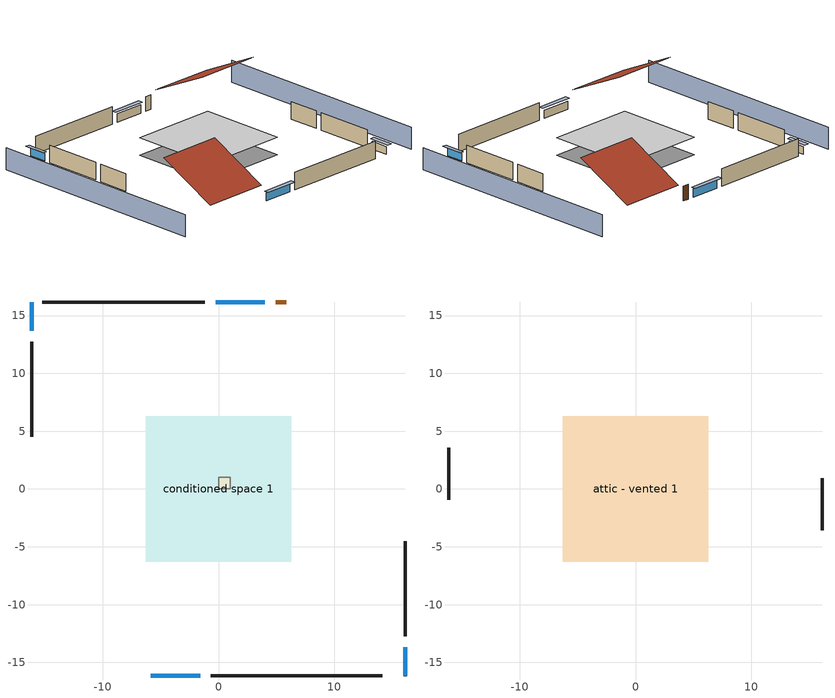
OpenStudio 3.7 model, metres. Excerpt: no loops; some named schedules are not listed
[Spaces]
conditioned space 1
 floor outside (Floor1 construction): -6.28,-6.28 -6.28,6.28 6.28,6.28 6.28,-6.28 z0.61
 wall outside (Wall1 construction): -0.67,-16.17 14.16,-16.17 z0.61:3.05
 wall outside (Wall2 construction): -16.17,12.75 -16.17,4.51 z0.61:3.05
 wall outside (Wall3 construction): -1.18,16.17 -15.24,16.17 z0.61:3.05
 wall outside (Wall4 construction): 16.17,-12.75 16.17,-4.51 z0.61:3.05
 wall outside (AdiabaticWallConstruction): -5.85,-16.17 -1.59,-16.17 / 4.01,16.17 -0.25,16.17 z0.61:1.77; -16.17,16.17 -16.17,13.67 / 16.17,-16.17 16.17,-13.67 z0.61:1.71
 wall outside (AdiabaticWallConstruction 1): 5.85,16.17 4.94,16.17 z0.61:2.64
 window (WindowConstruction): -5.85,-16.17 -1.59,-16.17 z0.61:1.77
 window (WindowConstruction 1): -16.17,16.17 -16.17,13.68 z0.61:1.71
 window (WindowConstruction 2): 4.01,16.17 -0.25,16.17 z0.61:1.77
 window (WindowConstruction 3): 16.17,-16.17 16.17,-13.68 z0.61:1.71
 door (Door): 5.85,16.17 4.94,16.17 z0.61:2.64
central ac and furnace airloop ret air space
 floor adiabatic (AdiabaticConst): 0,0 0,1 1,1 1,0 z0
 wall adiabatic (AdiabaticConst): 0,1 0,0 1,0 1,1 0,1 z0:1
 ceiling adiabatic (AdiabaticConst): 1,0 1,1 0,1 0,0 z1
attic - vented 1
 floor to conditioned space 1 (Floor2 construction Reversed): -6.28,-6.28 -6.28,6.28 6.28,6.28 6.28,-6.28 z3.05
 wall outside (Wall5 construction): -16.17,3.58 -16.17,-0.91 z0.61:3.05
 wall outside (Wall6 construction): 16.17,-3.58 16.17,0.91 z0.61:3.05
 roof outside (Roof1 construction): -6.78,-16.17,3.05 -6.78,-7.77,7.25 -16.17,-7.77,7.25 -16.17,-16.17,3.05
 roof outside (Roof2 construction): 6.78,16.17,3.05 6.78,7.77,7.25 16.17,7.77,7.25 16.17,16.17,3.05
shading: 20.75,-16.17 20.75,16.17 / -20.75,16.17 -20.75,-16.17 z0:3.05; -1.29,-16.17 -6.16,-16.17 -6.16,-16.78 -1.29,-16.78 z2.07; -16.17,13.37 -16.17,16.48 -16.78,16.48 -16.78,13.37 z2.01; -0.55,16.17 4.32,16.17 4.32,16.78 -0.55,16.78 z2.07; 16.17,-13.37 16.17,-16.48 16.78,-16.48 16.78,-13.37 z2.01
[Site]
Centennial_CO_USA: Latitude {deg}=39.57; Longitude {deg}=-104.85; Time Zone {hr}=-7; Elevation {m}=1776; Terrain=Suburbs
[Site:GroundTemperature:Shallow]
6.49647, 4.69102, 4.54644, 5.40321, 8.84269, 12.2661, 15.2341, 17.1142, 17.2739, 15.7448, 12.8525, 9.53408
[Site:WaterMainsTemperature]
Calculation Method=Schedule; Temperature Schedule=mains temperature schedule
[Building]
Building 1
[Material] Roughness=Rough
Name | Thickness {m} | Conductivity {W/m-K} | Density {kg/m3} | Specific Heat {J/kg-K} | Thermal Absorptance | Solar Absorptance | Visible Absorptance
asphalt or fiberglass shingles | 0.00635 | 0.162714 | 1121.4 | 1465.45 | 0.9 | 0.85 | 0.85
roof rigid ins | 0.00281632 | 0.029427 | 32.04 | 1214.23 | 0.9 | 0.7 | 0.7
osb sheathing 0.5 in. | 0.0127 | 0.115458 | 512.64 | 1214.23 | 0.9 | 0.6 | 0.6
stucco | 0.0254 | 0.649125 | 1281.6 | 879.27 | 0.9 | 0.5 | 0.5
osb sheathing 0.5 in. 1 | 0.0127 | 0.115458 | 512.64 | 1214.23 | 0.9 | 0.7 | 0.7
wall stud and cavity | 0.1397 | 0.0952874 | 139.0536 | 1170.24 | 0.9 | 0.7 | 0.7
gypsum board | 0.0127 | 0.160291 | 801 | 837.4 | 0.9 | 0.6 | 0.6
wall stud and cavity 1 | 0.1397 | 0.348569 | 139.0536 | 1170.24 | 0.9 | 0.6 | 0.6
floor stud and cavity | 0.1397 | 0.0893242 | 92.3553 | 1139.71 | 0.9 | 0.7 | 0.7
floor rigid ins | 0.051816 | 0.029427 | 32.04 | 1214.23 | 0.9 | 0.7 | 0.7
osb sheathing 0.75 in. | 0.01905 | 0.115458 | 512.64 | 1214.23 | 0.9 | 0.7 | 0.7
floor covering | 0.0127 | 0.0433444 | 54.468 | 1339.84 | 0.9 | 0.6 | 0.6
ceiling loosefill ins | 0.254 | 0.0480833 | 16.02 | 1046.75 | 0.9 | 0.7 | 0.7
ceiling stud and cavity | 0.1397 | 0.104117 | 65.682 | 1177.47 | 0.9 | 0.7 | 0.7
wood siding; wood siding 1 | 0.0254 | 0.102417 | 544.68 | 1172.36
wall rigid ins | 0.512978 | 0.029427 | 32.04 | 1214.23 | 0.9 | 0.7 | 0.7
wall stud and cavity 2 | 0.0889 | 0.380278 | 52.3479 | 1209.89 | 0.9 | 0.7 | 0.7
door material | 0.04445 | 0.0612267 | 512.64 | 1214.23 | 0.9 | 0.7 | 0.7
wall stud and cavity 3 | 0.0889 | 0.391764 | 83.0341 | 1211.67 | 0.9 | 0.7 | 0.7
furniture material conditioned space 1 | 0.1524 | 0.115458 | 640.8 | 1214.23 | 0.9 | 0.6 | 0.6
[Construction]
Roof1 construction; Roof2 construction: asphalt or fiberglass shingles, roof rigid ins, osb sheathing 0.5 in.
Wall1 construction; Wall2 construction; Wall3 construction; Wall4 construction: stucco, osb sheathing 0.5 in. 1, wall stud and cavity, gypsum board
Wall5 construction; Wall6 construction: stucco, osb sheathing 0.5 in. 1, wall stud and cavity 1
Floor1 construction: floor stud and cavity, floor rigid ins, osb sheathing 0.75 in., floor covering
Floor2 construction Reversed: gypsum board, ceiling stud and cavity, ceiling loosefill ins
WindowConstruction; WindowConstruction 1; WindowConstruction 2; WindowConstruction 3: WindowMaterial
AdiabaticWallConstruction: wood siding, wall rigid ins, wall stud and cavity 2, gypsum board
Door: door material
AdiabaticWallConstruction 1: wood siding 1, wall rigid ins, wall stud and cavity 2, gypsum board
PartitionWallConstruction: gypsum board, wall stud and cavity 3, gypsum board
furniture construction conditioned space 1: furniture material conditioned space 1
AdiabaticConst: Adiabatic
[WindowMaterial:SimpleGlazingSystem]
WindowMaterial: U-Factor {W/m2-K}=2.15764; Solar Heat Gain Coefficient=0.44
[Material:NoMass]
Adiabatic: Roughness=Rough; Thermal Resistance {m2-K/W}=176.1
[ThermalZone] Multiplier=1; Use Ideal Air Loads=No
Name | Volume {m3} | Thermostat
conditioned space | 384.656 | conditioned space temperature setpoint
attic - vented | 147.678
central ac and furnace airloop ret air zone | 1
[Sizing:Zone] Zone Cooling Design Supply Air Temperature Input Method=SupplyAirTemperature; Zone Cooling Design Supply Air Temperature {C}=14; Zone Cooling Design Supply Air Temperature Difference {deltaC}=11.11; Zone Heating Design Supply Air Temperature Input Method=SupplyAirTemperature; Zone Heating Design Supply Air Temperature {C}=40; Zone Heating Design Supply Air Temperature Difference {deltaC}=11.11; Zone Cooling Design Supply Air Humidity Ratio {kg-H2O/kg-air}=0.0085; Zone Heating Design Supply Air Humidity Ratio {kg-H2O/kg-air}=0.008; Cooling Design Air Flow Method=DesignDay; Heating Design Air Flow Method=DesignDay; Account for Dedicated Outdoor Air System=No; Dedicated Outdoor Air System Control Strategy=NeutralSupplyAir; Dedicated Outdoor Air Low Setpoint Temperature for Design {C}=autosize; Dedicated Outdoor Air High Setpoint Temperature for Design {C}=autosize; Zone Load Sizing Method=Sensible Load Only No Latent Load; Zone Latent Cooling Design Supply Air Humidity Ratio Input Method=HumidityRatioDifference; Zone Cooling Design Supply Air Humidity Ratio Difference {kgWater/kgDryAir}=0.005; Zone Latent Heating Design Supply Air Humidity Ratio Input Method=HumidityRatioDifference; Zone Humidification Design Supply Air Humidity Ratio Difference {kgWater/kgDryAir}=0.005
attic - vented; central ac and furnace airloop ret air zone
[Space] Building Unit=Building Unit 1
Name | Thermal Zone | Volume {m3}
conditioned space 1 | conditioned space | 384.656
attic - vented 1 | attic - vented | 147.678
central ac and furnace airloop ret air space | central ac and furnace airloop ret air zone
[ThermostatSetpoint:DualSetpoint]
conditioned space temperature setpoint: Heating Setpoint Temperature Schedule=heating setpoint; Cooling Setpoint Temperature Schedule=cooling setpoint
[SurfaceProperty:IncidentSolarMultiplier] Incident Solar Multiplier=1; Incident Solar Multiplier Schedule=trans schedule winter=0.85 summer=0.7
Window1; Window2; Window3; Window4
[InternalMass:Definition] Design Level Calculation Method=SurfaceArea
Name | Construction | Surface Area {m2}
partition wall mass | PartitionWallConstruction | 157.749
furniture mass conditioned space 1 | furniture construction conditioned space 1 | 63.0997
[InternalMass] Space or SpaceType=conditioned space 1; Multiplier=1
Name | Internal Mass Definition
partition wall mass | partition wall mass
furniture mass conditioned space 1 | furniture mass conditioned space 1
[External:File]
External File 1: File=in.schedules.csv
[People:Definition]
occupants: Number of People Calculation Method=People; Number of People {people}=3; Fraction Radiant=0.314171; Sensible Heat Fraction=0.56303; Carbon Dioxide Generation Rate {m3/s-W}=0; Enable ASHRAE 55 Comfort Warnings=No; Mean Radiant Temperature Calculation Type=ZoneAveraged
[People]
occupants: People Definition=occupants; Space or SpaceType=conditioned space 1; Number of People Schedule=occupants; Activity Level Schedule=occupants activity schedule; Multiplier=1
[Fan:SystemModel]
central ac and furnace supply fan: Availability Schedule=Always On Discrete; Design Maximum Air Flow Rate {m3/s}=0.567753; Speed Control Method=Discrete; Electric Power Minimum Flow Rate Fraction=0.2; Design Pressure Rise {Pa}=794.58; Motor Efficiency=1; Motor In Air Stream Fraction=1; Design Electric Power Consumption {W}=autosize; Design Power Sizing Method=TotalEfficiencyAndPressure; Electric Power Per Unit Flow Rate {W/(m3/s)}=840; Electric Power Per Unit Flow Rate Per Unit Pressure {W-s/m3-Pa}=1.66667; Fan Total Efficiency=0.75; Motor Loss Radiative Fraction=0; Speed Flow Fraction 1=0.65919; Speed Electric Power Fraction 1=0.28643; Speed Flow Fraction 2=1; Speed Electric Power Fraction 2=1
[EnergyManagementSystem:Sensor]
Name | Output Variable or Output Meter Index Key | Output Variable or Output Meter
central_ac_and_furnace_supply_fan_s; central_ac_and_furnace_supply_fan_s_1 | central ac and furnace supply fan | Fan Electricity Energy
cool_season | cooling season schedule | Schedule Value
out_pb_s |  | Site Outdoor Air Barometric Pressure
out_wt_s |  | Site Outdoor Air Humidity Ratio
site_vw_s |  | Site Wind Speed
central_ac_and_furnace_airloop_Fan_RTF_s | central ac and furnace supply fan | Fan Runtime Fraction Speed 1
central_ac_and_furnace_airloop_Fan_RTF_s_1 | central ac and furnace supply fan | Fan Runtime Fraction Speed 2
central_ac_and_furnace_airloop_AH_MFR_s | Node 5 | System Node Mass Flow Rate
central_ac_and_furnace_airloop_AH_VFR_s | Node 5 | System Node Current Density Volume Flow Rate
central_ac_and_furnace_airloop_AH_Tout_s | Node 5 | System Node Temperature
central_ac_and_furnace_airloop_AH_Wout_s | Node 5 | System Node Humidity Ratio
central_ac_and_furnace_airloop_RA_T_s | Node 8 | System Node Temperature
central_ac_and_furnace_airloop_Ra_W_s | Node 8 | System Node Humidity Ratio
central_ac_and_furnace_airloop_0_DZ_T_s | attic - vented | Zone Air Temperature
central_ac_and_furnace_airloop_0_DZ_W_s | attic - vented | Zone Mean Air Humidity Ratio
natural_vent_s | natural vent schedule | Schedule Value
htg_sp_s | heating setpoint | Schedule Value
clg_sp_s | cooling setpoint | Schedule Value
mech_vent_range_fan_0_sch_s | mech vent range fan 0 schedule | Schedule Value
mech_vent_bath_fan_0_sch_s | mech vent bath fan 0 schedule | Schedule Value
clothes_dryer_exhaust_0_sch_s | clothes_dryer | Schedule Value
htg_load_cond |  | Heating:EnergyTransfer:Zone:CONDITIONED SPACE
clg_load_cond |  | Cooling:EnergyTransfer:Zone:CONDITIONED SPACE
htg_load_duct |  | Heating:EnergyTransfer:Zone:CENTRAL AC AND FURNACE AIRLOOP RET AIR ZONE
clg_load_duct |  | Cooling:EnergyTransfer:Zone:CENTRAL AC AND FURNACE AIRLOOP RET AIR ZONE
[EnergyManagementSystem:Program]
central_ac_and_furnace_supply_fan_disaggregate_program: Set central_ac_and_furnace_supply_fan_clg = 0; If central_ac_and_furnace_clg_coil_s > 0; Set central_ac_and_furnace_supply_fan_clg = central_ac_and_furnace_supply_fan_s; EndIf
central_ac_and_furnace_supply_fan_disaggregate_program_1: Set central_ac_and_furnace_supply_fan_primary_htg = 0; If central_ac_and_furnace_htg_coil_s > 0; Set central_ac_and_furnace_supply_fan_primary_htg = central_ac_and_furnace_supply_fan_s_1; EndIf
water_heater_EC_adj: Set dhw_e_cons = water_heater_energy + water_heater_on_cycle_parasitic + water_heater_off_cycle_parasitic; Set water_heater_ec_adj_act = 0.0 * dhw_e_cons / 1
central_ac_and_furnace_airloop_0_duct_program: Set central_ac_and_furnace_airloop_AH_MFR = central_ac_and_furnace_airloop_AH_MFR_s; Set central_ac_and_furnace_airloop_Fan_RTF = 0; Set central_ac_and_furnace_airloop_Fan_RTF = central_ac_and_furnace_airloop_Fan_RTF + central_ac_and_furnace_airloop_Fan_RTF_s; Set central_ac_and_furnace_airloop_Fan_RTF = central_ac_and_furnace_airloop_Fan_RTF + central_ac_and_furnace_airloop_Fan_RTF_s_1; Set central_ac_and_furnace_airloop_AH_VFR = central_ac_and_furnace_airloop_AH_VFR_s; Set central_ac_and_furnace_airloop_AH_Tout = central_ac_and_furnace_airloop_AH_Tout_s; Set central_ac_and_furnace_airloop_AH_Wout = central_ac_and_furnace_airloop_AH_Wout_s; Set central_ac_and_furnace_airloop_RA_T = central_ac_and_furnace_airloop_RA_T_s; Set central_ac_and_furnace_airloop_Ra_W = central_ac_and_furnace_airloop_Ra_W_s; Set central_ac_and_furnace_airloop_0_DZ_T = central_ac_and_furnace_airloop_0_DZ_T_s; Set central_ac_and_furnace_airloop_0_DZ_W = central_ac_and_furnace_airloop_0_DZ_W_s; Run central_ac_and_furnace_airloop_0_duct_subroutine; Set central_ac_and_furnace_airloop_0_SupSensLkToCond_equip_act = central_ac_and_furnace_airloop_0_SupSensLkToCond; Set central_ac_and_furnace_airloop_0_SupLatLkToCond_equip_act = central_ac_and_furnace_airloop_0_SupLatLkToCond; Set central_ac_and_furnace_airloop_0_SupCondToLv_equip_act = central_ac_and_furnace_airloop_0_SupCondToLv; Set central_ac_and_furnace_airloop_0_RetSensLkToRP_equip_act = central_ac_and_furnace_airloop_0_RetSensLkToRP; Set central_ac_and_furnace_airloop_0_RetLatLkToRP_equip_act = central_ac_and_furnace_airloop_0_RetLatLkToRP; Set central_ac_and_furnace_airloop_0_RetCondToRP_equip_act = central_ac_and_furnace_airloop_0_RetCondToRP; Set central_ac_and_furnace_airloop_0_RetCondToDZ_equip_act = central_ac_and_furnace_airloop_0_RetCondToDZ; Set central_ac_and_furnace_airloop_0_SupCondToDZ_equip_act = central_ac_and_furnace_airloop_0_SupCondToDZ; Set central_ac_and_furnace_airloop_0_SupSensLkToDZ_equip_act = central_ac_and_furnace_airloop_0_SupSensLkToDZ; Set central_ac_and_furnace_airloop_0_SupLatLkToDZ_equip_act = central_ac_and_furnace_airloop_0_SupLatLkToDZ; Set central_ac_and_furnace_airloop_0_ZoneMixDZToCond_mix_act = central_ac_and_furnace_airloop_0_ZoneMixDZToCond; Set central_ac_and_furnace_airloop_0_ZoneMixCondToDZ_mix_act = central_ac_and_furnace_airloop_0_ZoneMixCondToDZ
natural_vent_program: Set Tin = tin_s; Set Tout = tout_s; Set Wout = out_wt_s; Set Pbar = out_pb_s; Set Phiout = (@RhFnTdbWPb Tout Wout Pbar); Set MaxHR = 0.0115; Set MaxRH = 0.7; Set Tnvsp = (htg_sp_s + clg_sp_s) / 2; Set NVavail = natural_vent_s; Set ClgSsnAvail = cool_season; Set natural_vent_flow_act = 0; Set whole_house_fan_flow_act = 0; Set whole_house_fan_mix_act = 0; Set whole_house_fan_act = 0; If ((Wout < MaxHR) && (Phiout < MaxRH) && (Tin > Tout) && (Tin > Tnvsp) && (ClgSsnAvail > 0)); Set WHF_Flow = 0; Set Adj = (Tin-Tnvsp)/(Tin-Tout); Set Adj = (@Min Adj 1); Set Adj = (@Max Adj 0); If (WHF_Flow > 0); Set whole_house_fan_flow_act = WHF_Flow*Adj; Set whole_house_fan_mix_act = WHF_Flow*Adj; Set WHF_W = 0; Set whole_house_fan_act = WHF_W*Adj; ElseIf (NVavail > 0); Set NVArea = 6169.728047616001; Set Cs = 8.968567957270247e-05; Set Cw = 6.158219665777789e-05; Set Tdiff = Tin-Tout; Set dT = (@Abs Tdiff); Set Vwind = site_vw_s; Set SGNV = NVArea*Adj*((((Cs*dT)+(Cw*(Vwind^2)))^0.5)/1000); Set MaxNV = 2.1369780228096005; Set natural_vent_flow_act = (@Min SGNV MaxNV); EndIf; EndIf
infil_program: Set p_m = 0.14; Set p_s = 0.22; Set s_m = 270; Set s_s = 370; Set z_m = 9.99744; Set z_s = 2.4384; Set f_t = (((s_m/z_m)^p_m)*((z_s/s_s)^p_s)); Set Tdiff = tin_s-tout_s; Set dT = @Abs Tdiff; Set c = 0.1839; Set Cs = 0.0576; Set Cw = 0.1311; Set n = 0.65; Set sft = (f_t*0.7000000000000001); Set temp1 = ((c*Cw)*((sft*site_vw_s)^(2*n)))^2; Set Qinf = (((c*Cs*(dT^n))^2)+temp1)^0.5; Set Qinf = (@Max Qinf 0); Set mech_vent_house_fan_sensible_load_equip_act = 0.0; Set mech_vent_house_fan_latent_load_equip_act = 0.0; Set OASupInPb = out_pb_s; Set OASupInTemp = tout_s; Set OASupInW = out_wt_s; Set OASupRho = (@RhoAirFnPbTdbW OASupInPb OASupInTemp OASupInW); Set OASupCp = (@CpAirFnW OASupInW); Set OASupInEnth = (@HFnTdbW OASupInTemp OASupInW); Set ZoneTemp = tin_s; Set ZoneW = win_s; Set ZoneCp = (@CpAirFnW ZoneW); Set ZoneAirEnth = (@HFnTdbW ZoneTemp ZoneW); Set mech_vent_house_fan_cfis_act = 0.0; Set QWHV_cfis_sup = 0.0; Set QWHV_cfis_suppl_sup = 0.0; Set QWHV_cfis_suppl_exh = 0.0; Set Qrange = 0; Set Qrange = Qrange + 0.04719 * mech_vent_range_fan_0_sch_s; Set Qbath = 0; Set Qbath = Qbath + 0.04719 * mech_vent_bath_fan_0_sch_s; Set Qdryer = 0; Set Qdryer = Qdryer + 0.09438 * clothes_dryer_exhaust_0_sch_s; Set QWHV_sup = 0.0; Set QWHV_exh = 0.0; Set Qexhaust = Qrange + Qbath + Qdryer + QWHV_exh + QWHV_cfis_suppl_exh; Set Qsupply = QWHV_sup + QWHV_cfis_sup + QWHV_cfis_suppl_sup; Set Qfan = (@Max Qexhaust Qsupply); If Qfan > 0; Set Qavg = ((Qexhaust + Qsupply) / 2.0); If ((@Abs (Qexhaust - Qavg)) / Qavg) <= 0.1; Set phi = 1; Else; Set phi = (Qinf / (Qinf + Qfan)); EndIf; Set Qinf_adj = phi * Qinf; Else; Set Qinf_adj = Qinf; EndIf; Set infil_flow_act = Qinf_adj; Set Qload = Qfan; Set Effectiveness_Sens = 0.0; Set Effectiveness_Lat = 0.0; Set Fan_MFR = Qload * OASupRho; Set ZoneInEnth = OASupInEnth; Set ZoneInTemp = OASupInTemp; Set FanTotalToCond = Fan_MFR * (ZoneInEnth - ZoneAirEnth); Set FanSensToCond = Fan_MFR * ZoneCp * (ZoneInTemp - ZoneTemp); Set FanLatToCond = FanTotalToCond - FanSensToCond; Set mech_vent_house_fan_sensible_load_equip_act = mech_vent_house_fan_sensible_load_equip_act + FanSensToCond; Set mech_vent_house_fan_latent_load_equip_act = mech_vent_house_fan_latent_load_equip_act + FanLatToCond
unmet_hours_program: Set htg_unmet_hours = 0; Set clg_unmet_hours = 0; If ((DayOfYear >= 1) && (DayOfYear <= 365)); If zone_htg_unmet_s > htg_unmet_hours; Set htg_unmet_hours = zone_htg_unmet_s; EndIf; EndIf; If ((DayOfYear >= 1) && (DayOfYear <= 365)); If zone_clg_unmet_s > clg_unmet_hours; Set clg_unmet_hours = zone_clg_unmet_s; EndIf; EndIf
total_loads_program: Set loads_htg_tot = 0; Set loads_clg_tot = 0; If htg_load_cond > 0; Set loads_htg_tot = loads_htg_tot + (htg_load_cond - clg_load_cond) * 1.0; Set loads_htg_tot = loads_htg_tot + (htg_load_duct - clg_load_duct) * 1.0; EndIf; If clg_load_cond > 0; Set loads_clg_tot = loads_clg_tot + (clg_load_cond - htg_load_cond) * 1.0; Set loads_clg_tot = loads_clg_tot + (clg_load_duct - htg_load_duct) * 1.0; EndIf
[EnergyManagementSystem:ProgramCallingManager]
central ac and furnace supply fan disaggregate program calling manager: EndOfSystemTimestepBeforeHVACReporting; central_ac_and_furnace_supply_fan_disaggregate_program
central ac and furnace supply fan disaggregate program calling manager 1: EndOfSystemTimestepBeforeHVACReporting; central_ac_and_furnace_supply_fan_disaggregate_program_1
water heater EC_adj ProgramManager: EndOfSystemTimestepBeforeHVACReporting; water_heater_EC_adj
central_ac_and_furnace_airloop_0_duct_program calling manager: EndOfSystemTimestepAfterHVACReporting; central_ac_and_furnace_airloop_0_duct_program
natural_vent_program calling manager: BeginZoneTimestepAfterInitHeatBalance; natural_vent_program
infil_program calling manager: BeginZoneTimestepAfterInitHeatBalance; infil_program
unmet_hours_program calling manager: EndOfZoneTimestepBeforeZoneReporting; unmet_hours_program
total_loads_program calling manager: EndOfZoneTimestepAfterZoneReporting; total_loads_program
[EnergyManagementSystem:OutputVariable]
Name | EMS Variable | Type of Data in Variable | Update Frequency | EMS Program or Subroutine | Units
central ac and furnace supply fan disaggregate clg | central_ac_and_furnace_supply_fan_clg | Summed | SystemTimestep | central_ac_and_furnace_supply_fan_disaggregate_program | J
central ac and furnace supply fan disaggregate htg primary | central_ac_and_furnace_supply_fan_primary_htg | Summed | SystemTimestep | central_ac_and_furnace_supply_fan_disaggregate_program_1 | J
natural_vent_flow_act_timeseries_outvar | natural_vent_flow_act | Averaged | ZoneTimestep | natural_vent_program | m^/s
whole_house_fan_flow_act_timeseries_outvar | whole_house_fan_flow_act | Averaged | ZoneTimestep | natural_vent_program | m^/s
Qfan_timeseries_outvar | Qfan | Averaged | ZoneTimestep | infil_program | m^/s
infil_flow_act_timeseries_outvar | infil_flow_act | Averaged | ZoneTimestep | infil_program | m^/s
[ElectricEquipment:Definition] Design Level Calculation Method=EquipmentLevel
Name | Design Level {W} | Fraction Latent | Fraction Radiant | Fraction Lost
ceiling fan | 17.0091 | 0 | 0.558 | 0
clothes washer | 237.573 | 0.03 | 0.162 | 0.7
clothes dryer | 2873.65 | 0.015 | 0.081 | 0.85
dishwasher | 1040.81 | 0.3 | 0.18 | 0.4
fridge | 54.8007 | 0 | 0.6 | 0
cooking range | 1263.84 | 0.08 | 0.432 | 0.2
misc plug loads | 963.197 | 0.021 | 0.558 | 0.049
whole house fan; mech vent house fan | 0 | 0 | 0 | 1
mech vent house fan cfis | 0 | 0 | 0 | 0
mech vent range fan 0; mech vent bath fan 0 | 30 | 0 | 0 | 1
[ElectricEquipment] Space or SpaceType=conditioned space 1
Name | Electric Equipment Definition | Schedule
ceiling fan | ceiling fan | ceiling_fan
clothes washer | clothes washer | clothes_washer
clothes dryer | clothes dryer | clothes_dryer
dishwasher | dishwasher | dishwasher
fridge | fridge | fridge schedule
cooking range | cooking range | cooking_range
misc plug loads | misc plug loads | plug_loads_other
whole house fan | whole house fan | Always On Discrete
mech vent house fan | mech vent house fan | mech vent house fan schedule
mech vent house fan cfis | mech vent house fan cfis | mech vent house fan cfis schedule
mech vent range fan 0 | mech vent range fan 0 | mech vent range fan 0 schedule
mech vent bath fan 0 | mech vent bath fan 0 | mech vent bath fan 0 schedule
[OtherEquipment:Definition] Design Level Calculation Method=EquipmentLevel
Name | Design Level {W} | Fraction Latent | Fraction Radiant | Fraction Lost
water heater energy adjustment1 | 0.01 | 0 | 0 | 1
water sensible | -1566.34 | 0 | 0.6 | 0
water latent | 1589.32 | 1 | 0 | 0
central_ac_and_furnace_airloop_0_SupSensLkToCond equip; central_ac_and_furnace_airloop_0_SupCondToLv equip; central_ac_and_furnace_airloop_0_RetCondToRP equip; central_ac_and_furnace_airloop_0_RetSensLkToRP equip; central_ac_and_furnace_airloop_0_SupCondToDZ equip; central_ac_and_furnace_airloop_0_RetCondToDZ equip; central_ac_and_furnace_airloop_0_SupSensLkToDZ equip; mech vent house fan sensible load equip | 0 | 0 | 0 | 0
central_ac_and_furnace_airloop_0_SupLatLkToCond equip; central_ac_and_furnace_airloop_0_RetLatLkToRP equip; central_ac_and_furnace_airloop_0_SupLatLkToDZ equip; mech vent house fan latent load equip | 0 | 1 | 0 | 0
[OtherEquipment]
Name | Other Equipment Definition | Space or SpaceType | Schedule | Fuel Type
water heater energy adjustment1 | water heater energy adjustment1 | conditioned space 1 | Always On Discrete | NaturalGas
water sensible | water sensible | conditioned space 1 | hot_water_fixtures | None
water latent | water latent | conditioned space 1 | hot_water_fixtures | None
central_ac_and_furnace_airloop_0_SupSensLkToCond equip | central_ac_and_furnace_airloop_0_SupSensLkToCond equip | conditioned space 1 | Always On Discrete | None
central_ac_and_furnace_airloop_0_SupLatLkToCond equip | central_ac_and_furnace_airloop_0_SupLatLkToCond equip | conditioned space 1 | Always On Discrete | None
central_ac_and_furnace_airloop_0_SupCondToLv equip | central_ac_and_furnace_airloop_0_SupCondToLv equip | conditioned space 1 | Always On Discrete | None
central_ac_and_furnace_airloop_0_RetCondToRP equip | central_ac_and_furnace_airloop_0_RetCondToRP equip | central ac and furnace airloop ret air space | Always On Discrete | None
central_ac_and_furnace_airloop_0_RetSensLkToRP equip | central_ac_and_furnace_airloop_0_RetSensLkToRP equip | central ac and furnace airloop ret air space | Always On Discrete | None
central_ac_and_furnace_airloop_0_RetLatLkToRP equip | central_ac_and_furnace_airloop_0_RetLatLkToRP equip | central ac and furnace airloop ret air space | Always On Discrete | None
central_ac_and_furnace_airloop_0_SupCondToDZ equip | central_ac_and_furnace_airloop_0_SupCondToDZ equip | attic - vented 1 | Always On Discrete | None
central_ac_and_furnace_airloop_0_RetCondToDZ equip | central_ac_and_furnace_airloop_0_RetCondToDZ equip | attic - vented 1 | Always On Discrete | None
central_ac_and_furnace_airloop_0_SupSensLkToDZ equip | central_ac_and_furnace_airloop_0_SupSensLkToDZ equip | attic - vented 1 | Always On Discrete | None
central_ac_and_furnace_airloop_0_SupLatLkToDZ equip | central_ac_and_furnace_airloop_0_SupLatLkToDZ equip | attic - vented 1 | Always On Discrete | None
mech vent house fan sensible load equip | mech vent house fan sensible load equip | conditioned space 1 | Always On Discrete | None
mech vent house fan latent load equip | mech vent house fan latent load equip | conditioned space 1 | Always On Discrete | None
[EnergyManagementSystem:Actuator]
Name | Actuated Component | Actuated Component Type | Actuated Component Control Type | Zone or Space
water_heater_ec_adj_act | water heater energy adjustment1 | OtherEquipment | Power Level | conditioned space 1
central_ac_and_furnace_airloop_0_SupSensLkToCond_equip_act | central_ac_and_furnace_airloop_0_SupSensLkToCond equip | OtherEquipment | Power Level | conditioned space 1
central_ac_and_furnace_airloop_0_SupLatLkToCond_equip_act | central_ac_and_furnace_airloop_0_SupLatLkToCond equip | OtherEquipment | Power Level | conditioned space 1
central_ac_and_furnace_airloop_0_SupCondToLv_equip_act | central_ac_and_furnace_airloop_0_SupCondToLv equip | OtherEquipment | Power Level | conditioned space 1
central_ac_and_furnace_airloop_0_RetCondToRP_equip_act | central_ac_and_furnace_airloop_0_RetCondToRP equip | OtherEquipment | Power Level | central ac and furnace airloop ret air space
central_ac_and_furnace_airloop_0_RetSensLkToRP_equip_act | central_ac_and_furnace_airloop_0_RetSensLkToRP equip | OtherEquipment | Power Level | central ac and furnace airloop ret air space
central_ac_and_furnace_airloop_0_RetLatLkToRP_equip_act | central_ac_and_furnace_airloop_0_RetLatLkToRP equip | OtherEquipment | Power Level | central ac and furnace airloop ret air space
central_ac_and_furnace_airloop_0_SupCondToDZ_equip_act | central_ac_and_furnace_airloop_0_SupCondToDZ equip | OtherEquipment | Power Level | attic - vented 1
central_ac_and_furnace_airloop_0_RetCondToDZ_equip_act | central_ac_and_furnace_airloop_0_RetCondToDZ equip | OtherEquipment | Power Level | attic - vented 1
central_ac_and_furnace_airloop_0_SupSensLkToDZ_equip_act | central_ac_and_furnace_airloop_0_SupSensLkToDZ equip | OtherEquipment | Power Level | attic - vented 1
central_ac_and_furnace_airloop_0_SupLatLkToDZ_equip_act | central_ac_and_furnace_airloop_0_SupLatLkToDZ equip | OtherEquipment | Power Level | attic - vented 1
central_ac_and_furnace_airloop_0_ZoneMixDZToCond_mix_act | central_ac_and_furnace_airloop_0_ZoneMixDZToCond mix | ZoneMixing | Air Exchange Flow Rate
central_ac_and_furnace_airloop_0_ZoneMixCondToDZ_mix_act | central_ac_and_furnace_airloop_0_ZoneMixCondToDZ mix | ZoneMixing | Air Exchange Flow Rate
natural_vent_flow_act | natural vent flow | Zone Infiltration | Air Exchange Flow Rate
whole_house_fan_flow_act | whole house fan flow | Zone Infiltration | Air Exchange Flow Rate
whole_house_fan_act | whole house fan | ElectricEquipment | Electricity Rate | conditioned space 1
whole_house_fan_mix_act | whole house fan mix | ZoneMixing | Air Exchange Flow Rate
mech_vent_house_fan_cfis_act | mech vent house fan cfis | ElectricEquipment | Electricity Rate | conditioned space 1
infil_flow_act | infil flow | Zone Infiltration | Air Exchange Flow Rate
mech_vent_house_fan_sensible_load_equip_act | mech vent house fan sensible load equip | OtherEquipment | Power Level | conditioned space 1
mech_vent_house_fan_latent_load_equip_act | mech vent house fan latent load equip | OtherEquipment | Power Level | conditioned space 1
[WaterUse:Equipment:Definition]
Name | Peak Flow Rate {m3/s} | Target Temperature Schedule
dhw fixtures | 0.000105343 | mixed water temperature schedule
dhw distribution waste | 3.5391e-05 | mixed water temperature schedule
clothes washer | 3.48416e-06
dishwasher | 7.84943e-06
[WaterUse:Equipment]
Name | Water Use Equipment Definition | Flow Rate Fraction Schedule
dhw fixtures | dhw fixtures | hot_water_fixtures
dhw distribution waste | dhw distribution waste | hot_water_fixtures
clothes washer | clothes washer | hot_water_clothes_washer
dishwasher | dishwasher | hot_water_dishwasher
[Lights:Definition]
interior lighting: Design Level Calculation Method=LightingLevel; Lighting Level {W}=952.809; Fraction Radiant=0.6; Fraction Visible=0.2; Return Air Fraction=0
[Lights]
interior lighting: Lights Definition=interior lighting; Space or SpaceType=conditioned space 1; Schedule=lighting_interior; Fraction Replaceable=1
[Exterior:Lights:Definition]
exterior lighting: Design Level {W}=66.8548
[Exterior:Lights]
exterior lighting: Exterior Lights Definition=exterior lighting; Schedule=exterior lighting schedule
[EnergyManagementSystem:InternalVariable]
central_ac_and_furnace_airloop_max_sup_fan_mfr: Internal Data Index Key=central ac and furnace supply fan; Internal Data Type=Fan Maximum Mass Flow Rate
[AirLoopHVAC:ReturnPlenum]
Air Loop HVAC Return Plenum 1: ThermalZone=central ac and furnace airloop ret air zone
[ZoneMixing] Schedule=Always On Continuous; Design Flow Rate Calculation Method=Flow/Zone; Design Flow Rate {m3/s}=0
Name | Zone or Space | Source Zone or Space
central_ac_and_furnace_airloop_0_ZoneMixDZToCond mix | conditioned space | attic - vented
central_ac_and_furnace_airloop_0_ZoneMixCondToDZ mix; whole house fan mix | attic - vented | conditioned space
[SpaceInfiltration:DesignFlowRate] Space or SpaceType=conditioned space 1; Schedule=Always On Discrete; Design Flow Rate Calculation Method=Flow/Space; Design Flow Rate {m3/s}=0
natural vent flow; whole house fan flow; infil flow
[SpaceInfiltration:EffectiveLeakageArea]
infil|attic - vented 1: Space or SpaceType=attic - vented 1; Schedule=Always On Discrete; Effective Air Leakage Area {cm2}=5257.79; Stack Coefficient=0.000461595; Wind Coefficient=4.03226e-05
[BuildingUnit]
Building Unit 1
[Schedule:Ruleset]
Name | Default Day Schedule
heating setpoint | heating setpoint default day
cooling setpoint | cooling setpoint default day
trans schedule winter=0.85 summer=0.7 | trans schedule winter=0.85 summer=0.7 default day
fridge schedule | fridge schedule default day
exterior lighting schedule | exterior lighting schedule default day
cooling season schedule | cooling season schedule default day
natural vent schedule | natural vent schedule default day
mech vent range fan 0 schedule | mech vent range fan 0 schedule default day
mech vent bath fan 0 schedule | mech vent bath fan 0 schedule default day
[Schedule:Day]
heating setpoint default day; cooling setpoint default day; trans schedule winter=0.85 summer=0.7 default day; fridge schedule default day; exterior lighting schedule default day; mech vent range fan 0 schedule default day; mech vent bath fan 0 schedule default day: 24, 0, 0
heating setpoint allday1: 3, 0, 18.3333, 18, 0, 20, 24, 0, 18.3333
cooling setpoint allday1: 24, 0, 22.2222
trans schedule winter=0.85 summer=0.7 allday1; trans schedule winter=0.85 summer=0.7 allday305: 24, 0, 0.85
trans schedule winter=0.85 summer=0.7 allday121: 24, 0, 0.7
fridge schedule allday1; fridge schedule allday12: 1, 0, 0.610949, 2, 0, 0.595675, 3, 0, 0.580401, 4, 0, 0.565128, 6, 0, 0.549854, 7, 0, 0.580401, 8, 0, 0.610949, 10, 0, 0.626223, 12, 0, 0.610949, 15, 0, 0.641496, 16, 0, 0.626223, 17, 0, 0.672044, 18, 0, 0.733139, 19, 0, 0.763686, 20, 0, 0.733139, 21, 0, 0.717865, 22, 0, 0.702591, 23, 0, 0.672044, 24, 0, 0.626223
fridge schedule allday2: 1, 0, 0.609489, 2, 0, 0.594252, 3, 0, 0.579015, 4, 0, 0.563777, 6, 0, 0.54854, 7, 0, 0.579015, 8, 0, 0.609489, 10, 0, 0.624726, 12, 0, 0.609489, 15, 0, 0.639964, 16, 0, 0.624726, 17, 0, 0.670438, 18, 0, 0.731387, 19, 0, 0.761861, 20, 0, 0.731387, 21, 0, 0.71615, 22, 0, 0.700912, 23, 0, 0.670438, 24, 0, 0.624726
fridge schedule allday3: 1, 0, 0.791241, 2, 0, 0.77146, 3, 0, 0.751679, 4, 0, 0.731898, 6, 0, 0.712117, 7, 0, 0.751679, 8, 0, 0.791241, 10, 0, 0.811022, 12, 0, 0.791241, 15, 0, 0.830803, 16, 0, 0.811022, 17, 0, 0.870365, 18, 0, 0.949489, 19, 0, 0.989051, 20, 0, 0.949489, 21, 0, 0.929708, 22, 0, 0.909927, 23, 0, 0.870365, 24, 0, 0.811022
fridge schedule allday6: 1, 0, 0.8, 2, 0, 0.78, 3, 0, 0.76, 4, 0, 0.74, 6, 0, 0.72, 7, 0, 0.76, 8, 0, 0.8, 10, 0, 0.82, 12, 0, 0.8, 15, 0, 0.84, 16, 0, 0.82, 17, 0, 0.88, 18, 0, 0.96, 19, 0, 1, 20, 0, 0.96, 21, 0, 0.94, 22, 0, 0.92, 23, 0, 0.88, 24, 0, 0.82
fridge schedule allday10: 1, 0, 0.679562, 2, 0, 0.662573, 3, 0, 0.645584, 4, 0, 0.628595, 6, 0, 0.611606, 7, 0, 0.645584, 8, 0, 0.679562, 10, 0, 0.696551, 12, 0, 0.679562, 15, 0, 0.71354, 16, 0, 0.696551, 17, 0, 0.747518, 18, 0, 0.815474, 19, 0, 0.849453, 20, 0, 0.815474, 21, 0, 0.798485, 22, 0, 0.781496, 23, 0, 0.747518, 24, 0, 0.696551
fridge schedule allday11: 1, 0, 0.675182, 2, 0, 0.658303, 3, 0, 0.641423, 4, 0, 0.624544, 6, 0, 0.607664, 7, 0, 0.641423, 8, 0, 0.675182, 10, 0, 0.692062, 12, 0, 0.675182, 15, 0, 0.708942, 16, 0, 0.692062, 17, 0, 0.742701, 18, 0, 0.810219, 19, 0, 0.843978, 20, 0, 0.810219, 21, 0, 0.793339, 22, 0, 0.77646, 23, 0, 0.742701, 24, 0, 0.692062
exterior lighting schedule weekday1; exterior lighting schedule weekday12: 5, 0, 0.434959, 6, 0, 0.349858, 7, 0, 0.330947, 8, 0, 0.321491, 9, 0, 0.312035, 10, 0, 0.264757, 11, 0, 0.208024, 12, 0, 0.141834, 13, 0, 0.113467, 15, 0, 0.104012, 16, 0, 0.113467, 17, 0, 0.179657, 18, 0, 0.349858, 19, 0, 0.463325, 20, 0, 0.614615, 21, 0, 0.860461, 22, 0, 0.99284, 23, 0, 0.860461, 24, 0, 0.595704
exterior lighting schedule weekend1; exterior lighting schedule weekend12: 2, 0, 0.434959, 4, 0, 0.425503, 5, 0, 0.434959, 6, 0, 0.425503, 7, 0, 0.416047, 8, 0, 0.38768, 9, 0, 0.340402, 10, 0, 0.283669, 11, 0, 0.226935, 12, 0, 0.15129, 13, 0, 0.113467, 15, 0, 0.104012, 16, 0, 0.113467, 17, 0, 0.179657, 18, 0, 0.359314, 19, 0, 0.45387, 20, 0, 0.567337, 21, 0, 0.784816, 22, 0, 0.926651, 23, 0, 0.803728, 24, 0, 0.557882
exterior lighting schedule weekday2: 5, 0, 0.438095, 6, 0, 0.352381, 7, 0, 0.333333, 8, 0, 0.32381, 9, 0, 0.314286, 10, 0, 0.266667, 11, 0, 0.209524, 12, 0, 0.142857, 13, 0, 0.114286, 15, 0, 0.104762, 16, 0, 0.114286, 17, 0, 0.180952, 18, 0, 0.352381, 19, 0, 0.466667, 20, 0, 0.619048, 21, 0, 0.866667, 22, 0, 1, 23, 0, 0.866667, 24, 0, 0.6
exterior lighting schedule weekend2: 2, 0, 0.438095, 4, 0, 0.428571, 5, 0, 0.438095, 6, 0, 0.428571, 7, 0, 0.419048, 8, 0, 0.390476, 9, 0, 0.342857, 10, 0, 0.285714, 11, 0, 0.228571, 12, 0, 0.152381, 13, 0, 0.114286, 15, 0, 0.104762, 16, 0, 0.114286, 17, 0, 0.180952, 18, 0, 0.361905, 19, 0, 0.457143, 20, 0, 0.571429, 21, 0, 0.790476, 22, 0, 0.933333, 23, 0, 0.809524, 24, 0, 0.561905
exterior lighting schedule weekday3; exterior lighting schedule weekday5: 5, 0, 0.346085, 6, 0, 0.278373, 7, 0, 0.263325, 8, 0, 0.255802, 9, 0, 0.248278, 10, 0, 0.21066, 11, 0, 0.165519, 12, 0, 0.112854, 13, 0, 0.090283, 15, 0, 0.0827594, 16, 0, 0.090283, 17, 0, 0.142948, 18, 0, 0.278373, 19, 0, 0.368656, 20, 0, 0.489033, 21, 0, 0.684646, 22, 0, 0.789976, 23, 0, 0.684646, 24, 0, 0.473986
exterior lighting schedule weekend3; exterior lighting schedule weekend5: 2, 0, 0.346085, 4, 0, 0.338561, 5, 0, 0.346085, 6, 0, 0.338561, 7, 0, 0.331038, 8, 0, 0.308467, 9, 0, 0.270849, 10, 0, 0.225707, 11, 0, 0.180566, 12, 0, 0.120377, 13, 0, 0.090283, 15, 0, 0.0827594, 16, 0, 0.090283, 17, 0, 0.142948, 18, 0, 0.285896, 19, 0, 0.361132, 20, 0, 0.451415, 21, 0, 0.624457, 22, 0, 0.737311, 23, 0, 0.639504, 24, 0, 0.443891
exterior lighting schedule weekday4: 5, 0, 0.344691, 6, 0, 0.277251, 7, 0, 0.262265, 8, 0, 0.254771, 9, 0, 0.247278, 10, 0, 0.209812, 11, 0, 0.164852, 12, 0, 0.112399, 13, 0, 0.0899193, 15, 0, 0.082426, 16, 0, 0.0899193, 17, 0, 0.142372, 18, 0, 0.277251, 19, 0, 0.367171, 20, 0, 0.487063, 21, 0, 0.681888, 22, 0, 0.786794, 23, 0, 0.681888, 24, 0, 0.472076
exterior lighting schedule weekend4: 2, 0, 0.344691, 4, 0, 0.337197, 5, 0, 0.344691, 6, 0, 0.337197, 7, 0, 0.329704, 8, 0, 0.307224, 9, 0, 0.269758, 10, 0, 0.224798, 11, 0, 0.179839, 12, 0, 0.119892, 13, 0, 0.0899193, 15, 0, 0.082426, 16, 0, 0.0899193, 17, 0, 0.142372, 18, 0, 0.284744, 19, 0, 0.359677, 20, 0, 0.449597, 21, 0, 0.621942, 22, 0, 0.734341, 23, 0, 0.636928, 24, 0, 0.442103
exterior lighting schedule weekday6; exterior lighting schedule weekday9: 5, 0, 0.28823, 6, 0, 0.231837, 7, 0, 0.219305, 8, 0, 0.213039, 9, 0, 0.206773, 10, 0, 0.175444, 11, 0, 0.137849, 12, 0, 0.093988, 13, 0, 0.0751904, 15, 0, 0.0689245, 16, 0, 0.0751904, 17, 0, 0.119051, 18, 0, 0.231837, 19, 0, 0.307027, 20, 0, 0.407281, 21, 0, 0.570194, 22, 0, 0.657916, 23, 0, 0.570194, 24, 0, 0.394749
exterior lighting schedule weekend6; exterior lighting schedule weekend9: 2, 0, 0.28823, 4, 0, 0.281964, 5, 0, 0.28823, 6, 0, 0.281964, 7, 0, 0.275698, 8, 0, 0.2569, 9, 0, 0.225571, 10, 0, 0.187976, 11, 0, 0.150381, 12, 0, 0.100254, 13, 0, 0.0751904, 15, 0, 0.0689245, 16, 0, 0.0751904, 17, 0, 0.119051, 18, 0, 0.238103, 19, 0, 0.300761, 20, 0, 0.375952, 21, 0, 0.520067, 22, 0, 0.614055, 23, 0, 0.532598, 24, 0, 0.369686
exterior lighting schedule weekday7: 5, 0, 0.286139, 6, 0, 0.230155, 7, 0, 0.217714, 8, 0, 0.211494, 9, 0, 0.205273, 10, 0, 0.174171, 11, 0, 0.136849, 12, 0, 0.0933061, 13, 0, 0.0746448, 15, 0, 0.0684244, 16, 0, 0.0746448, 17, 0, 0.118188, 18, 0, 0.230155, 19, 0, 0.3048, 20, 0, 0.404326, 21, 0, 0.566057, 22, 0, 0.653142, 23, 0, 0.566057, 24, 0, 0.391885
exterior lighting schedule weekend7: 2, 0, 0.286139, 4, 0, 0.279918, 5, 0, 0.286139, 6, 0, 0.279918, 7, 0, 0.273698, 8, 0, 0.255037, 9, 0, 0.223935, 10, 0, 0.186612, 11, 0, 0.14929, 12, 0, 0.0995265, 13, 0, 0.0746448, 15, 0, 0.0684244, 16, 0, 0.0746448, 17, 0, 0.118188, 18, 0, 0.236375, 19, 0, 0.298579, 20, 0, 0.373224, 21, 0, 0.516294, 22, 0, 0.6096, 23, 0, 0.528734, 24, 0, 0.367004
exterior lighting schedule weekday10: 5, 0, 0.345039, 6, 0, 0.277532, 7, 0, 0.26253, 8, 0, 0.255029, 9, 0, 0.247528, 10, 0, 0.210024, 11, 0, 0.165019, 12, 0, 0.112513, 13, 0, 0.0900102, 15, 0, 0.0825094, 16, 0, 0.0900102, 17, 0, 0.142516, 18, 0, 0.277532, 19, 0, 0.367542, 20, 0, 0.487555, 21, 0, 0.682578, 22, 0, 0.787589, 23, 0, 0.682578, 24, 0, 0.472554
exterior lighting schedule weekend10: 2, 0, 0.345039, 4, 0, 0.337538, 5, 0, 0.345039, 6, 0, 0.337538, 7, 0, 0.330038, 8, 0, 0.307535, 9, 0, 0.270031, 10, 0, 0.225026, 11, 0, 0.18002, 12, 0, 0.120014, 13, 0, 0.0900102, 15, 0, 0.0825094, 16, 0, 0.0900102, 17, 0, 0.142516, 18, 0, 0.285032, 19, 0, 0.360041, 20, 0, 0.450051, 21, 0, 0.622571, 22, 0, 0.735084, 23, 0, 0.637572, 24, 0, 0.44255
exterior lighting schedule weekday11: 5, 0, 0.343994, 6, 0, 0.276691, 7, 0, 0.261734, 8, 0, 0.254256, 9, 0, 0.246778, 10, 0, 0.209387, 11, 0, 0.164519, 12, 0, 0.112172, 13, 0, 0.0897375, 15, 0, 0.0822593, 16, 0, 0.0897375, 17, 0, 0.142084, 18, 0, 0.276691, 19, 0, 0.366428, 20, 0, 0.486078, 21, 0, 0.680509, 22, 0, 0.785203, 23, 0, 0.680509, 24, 0, 0.471122
exterior lighting schedule weekend11: 2, 0, 0.343994, 4, 0, 0.336516, 5, 0, 0.343994, 6, 0, 0.336516, 7, 0, 0.329037, 8, 0, 0.306603, 9, 0, 0.269212, 10, 0, 0.224344, 11, 0, 0.179475, 12, 0, 0.11965, 13, 0, 0.0897375, 15, 0, 0.0822593, 16, 0, 0.0897375, 17, 0, 0.142084, 18, 0, 0.284169, 19, 0, 0.35895, 20, 0, 0.448687, 21, 0, 0.620684, 22, 0, 0.732856, 23, 0, 0.63564, 24, 0, 0.441209
mech vent range fan 0 schedule allday1: 17, 0, 0, 18, 0, 1, 24, 0, 0
mech vent bath fan 0 schedule allday1: 19, 0, 0, 20, 0, 1, 24, 0, 0
[Schedule:Rule] Date Specification Type=DateRange; Start Day=1
Name | Schedule Ruleset | Rule Order | Day Schedule | Apply Sunday | Apply Monday | Apply Tuesday | Apply Wednesday | Apply Thursday | Apply Friday | Apply Saturday | Start Month | End Month | End Day
heating setpoint allday ruleset1 | heating setpoint | 0 | heating setpoint allday1 | Yes | Yes | Yes | Yes | Yes | Yes | Yes | 1 | 12 | 31
cooling setpoint allday ruleset1 | cooling setpoint | 0 | cooling setpoint allday1 | Yes | Yes | Yes | Yes | Yes | Yes | Yes | 1 | 12 | 31
trans schedule winter=0.85 summer=0.7 allday ruleset1 | trans schedule winter=0.85 summer=0.7 | 2 | trans schedule winter=0.85 summer=0.7 allday1 | Yes | Yes | Yes | Yes | Yes | Yes | Yes | 1 | 4 | 30
trans schedule winter=0.85 summer=0.7 allday ruleset121 | trans schedule winter=0.85 summer=0.7 | 1 | trans schedule winter=0.85 summer=0.7 allday121 | Yes | Yes | Yes | Yes | Yes | Yes | Yes | 5 | 10 | 31
trans schedule winter=0.85 summer=0.7 allday ruleset305 | trans schedule winter=0.85 summer=0.7 | 0 | trans schedule winter=0.85 summer=0.7 allday305 | Yes | Yes | Yes | Yes | Yes | Yes | Yes | 11 | 12 | 31
fridge schedule allday ruleset1 | fridge schedule | 6 | fridge schedule allday1 | Yes | Yes | Yes | Yes | Yes | Yes | Yes | 1 | 1 | 31
fridge schedule allday ruleset2 | fridge schedule | 5 | fridge schedule allday2 | Yes | Yes | Yes | Yes | Yes | Yes | Yes | 2 | 2 | 28
fridge schedule allday ruleset3 | fridge schedule | 4 | fridge schedule allday3 | Yes | Yes | Yes | Yes | Yes | Yes | Yes | 3 | 5 | 31
fridge schedule allday ruleset6 | fridge schedule | 3 | fridge schedule allday6 | Yes | Yes | Yes | Yes | Yes | Yes | Yes | 6 | 9 | 30
fridge schedule allday ruleset10 | fridge schedule | 2 | fridge schedule allday10 | Yes | Yes | Yes | Yes | Yes | Yes | Yes | 10 | 10 | 31
fridge schedule allday ruleset11 | fridge schedule | 1 | fridge schedule allday11 | Yes | Yes | Yes | Yes | Yes | Yes | Yes | 11 | 11 | 30
fridge schedule allday ruleset12 | fridge schedule | 0 | fridge schedule allday12 | Yes | Yes | Yes | Yes | Yes | Yes | Yes | 12 | 12 | 31
exterior lighting schedule weekday ruleset1 | exterior lighting schedule | 21 | exterior lighting schedule weekday1 |  | Yes | Yes | Yes | Yes | Yes |  | 1 | 1 | 31
exterior lighting schedule weekend ruleset1 | exterior lighting schedule | 20 | exterior lighting schedule weekend1 | Yes |  |  |  |  |  | Yes | 1 | 1 | 31
exterior lighting schedule weekday ruleset2 | exterior lighting schedule | 19 | exterior lighting schedule weekday2 |  | Yes | Yes | Yes | Yes | Yes |  | 2 | 2 | 28
exterior lighting schedule weekend ruleset2 | exterior lighting schedule | 18 | exterior lighting schedule weekend2 | Yes |  |  |  |  |  | Yes | 2 | 2 | 28
exterior lighting schedule weekday ruleset3 | exterior lighting schedule | 17 | exterior lighting schedule weekday3 |  | Yes | Yes | Yes | Yes | Yes |  | 3 | 3 | 31
exterior lighting schedule weekend ruleset3 | exterior lighting schedule | 16 | exterior lighting schedule weekend3 | Yes |  |  |  |  |  | Yes | 3 | 3 | 31
exterior lighting schedule weekday ruleset4 | exterior lighting schedule | 15 | exterior lighting schedule weekday4 |  | Yes | Yes | Yes | Yes | Yes |  | 4 | 4 | 30
exterior lighting schedule weekend ruleset4 | exterior lighting schedule | 14 | exterior lighting schedule weekend4 | Yes |  |  |  |  |  | Yes | 4 | 4 | 30
exterior lighting schedule weekday ruleset5 | exterior lighting schedule | 13 | exterior lighting schedule weekday5 |  | Yes | Yes | Yes | Yes | Yes |  | 5 | 5 | 31
exterior lighting schedule weekend ruleset5 | exterior lighting schedule | 12 | exterior lighting schedule weekend5 | Yes |  |  |  |  |  | Yes | 5 | 5 | 31
exterior lighting schedule weekday ruleset6 | exterior lighting schedule | 11 | exterior lighting schedule weekday6 |  | Yes | Yes | Yes | Yes | Yes |  | 6 | 6 | 30
exterior lighting schedule weekend ruleset6 | exterior lighting schedule | 10 | exterior lighting schedule weekend6 | Yes |  |  |  |  |  | Yes | 6 | 6 | 30
exterior lighting schedule weekday ruleset7 | exterior lighting schedule | 9 | exterior lighting schedule weekday7 |  | Yes | Yes | Yes | Yes | Yes |  | 7 | 8 | 31
exterior lighting schedule weekend ruleset7 | exterior lighting schedule | 8 | exterior lighting schedule weekend7 | Yes |  |  |  |  |  | Yes | 7 | 8 | 31
exterior lighting schedule weekday ruleset9 | exterior lighting schedule | 7 | exterior lighting schedule weekday9 |  | Yes | Yes | Yes | Yes | Yes |  | 9 | 9 | 30
exterior lighting schedule weekend ruleset9 | exterior lighting schedule | 6 | exterior lighting schedule weekend9 | Yes |  |  |  |  |  | Yes | 9 | 9 | 30
exterior lighting schedule weekday ruleset10 | exterior lighting schedule | 5 | exterior lighting schedule weekday10 |  | Yes | Yes | Yes | Yes | Yes |  | 10 | 10 | 31
exterior lighting schedule weekend ruleset10 | exterior lighting schedule | 4 | exterior lighting schedule weekend10 | Yes |  |  |  |  |  | Yes | 10 | 10 | 31
exterior lighting schedule weekday ruleset11 | exterior lighting schedule | 3 | exterior lighting schedule weekday11 |  | Yes | Yes | Yes | Yes | Yes |  | 11 | 11 | 30
exterior lighting schedule weekend ruleset11 | exterior lighting schedule | 2 | exterior lighting schedule weekend11 | Yes |  |  |  |  |  | Yes | 11 | 11 | 30
exterior lighting schedule weekday ruleset12 | exterior lighting schedule | 1 | exterior lighting schedule weekday12 |  | Yes | Yes | Yes | Yes | Yes |  | 12 | 12 | 31
exterior lighting schedule weekend ruleset12 | exterior lighting schedule | 0 | exterior lighting schedule weekend12 | Yes |  |  |  |  |  | Yes | 12 | 12 | 31
mech vent range fan 0 schedule allday ruleset1 | mech vent range fan 0 schedule | 0 | mech vent range fan 0 schedule allday1 | Yes | Yes | Yes | Yes | Yes | Yes | Yes | 1 | 12 | 31
mech vent bath fan 0 schedule allday ruleset1 | mech vent bath fan 0 schedule | 0 | mech vent bath fan 0 schedule allday1 | Yes | Yes | Yes | Yes | Yes | Yes | Yes | 1 | 12 | 31
[Schedule:File] External File=External File 1; Rows to Skip at Top=1; Number of Hours of Data=8760; Minutes per Item=15; Translate File With Relative Path=Yes
Name | Column Number
occupants | 1
ceiling_fan | 8
clothes_washer | 6
clothes_dryer | 7
dishwasher | 5
cooking_range | 4
hot_water_fixtures | 13
hot_water_clothes_washer | 12
plug_loads_other | 9
lighting_interior | 2
[Schedule:Constant]
Name | Value
occupants activity schedule | 117.228
Always On Discrete; Always On Continuous; mech vent house fan schedule; mech vent house fan cfis schedule | 1
[Schedule:FixedInterval]
mains temperature schedule: Interval Length {minutes}=1440; Start Month=1; Start Day=1; Value 1=9.86556; Value 2=9.80278; Value 3=9.74167; Value 4=9.68167; Value 5=9.62278; Value 6=9.56556; Value 7=9.50944; Value 8=9.455; Value 9=9.40167; Value 10=9.34944; Value 11=9.29889; Value 12=9.25; Value 13=9.20222; Value 14=9.15611; Value 15=9.11111; Value 16=9.06778; Value 17=9.02611; Value 18=8.98556; Value 19=8.94667; Value 20=8.90944; Value 21=8.87389; Value 22=8.83944; Value 23=8.80667; Value 24=8.77556; Value 25=8.74611; Value 26=8.71833; Value 27=8.69167; Value 28=8.66667; Value 29=8.64389; Value 30=8.62222; Value 31=8.60222; Value 32=8.58389; Value 33=8.56722; Value 34=8.55167; Value 35=8.53833; Value 36=8.52667; Value 37=8.51667; Value 38=8.50778; Value 39=8.50111; Value 40=8.49611; Value 41=8.49222; Value 42=8.49056; Value 43=8.49; Value 44=8.49167; Value 45=8.49444; Value 46=8.49944; Value 47=8.50556; Value 48=8.51333; Value 49=8.52333; Value 50=8.53444; Value 51=8.54722; Value 52=8.56222; Value 53=8.57833; Value 54=8.59611; Value 55=8.61556; Value 56=8.63667; Value 57=8.65944; Value 58=8.68333; Value 59=8.70944; Value 60=8.73667; Value 61=8.76611; Value 62=8.79667; Value 63=8.82889; Value 64=8.86278; Value 65=8.89778; Value 66=8.93444; Value 67=8.97278; Value 68=9.01278; Value 69=9.05444; Value 70=9.09722; Value 71=9.14167; Value 72=9.18722; Value 73=9.23444; Value 74=9.28333; Value 75=9.33333; Value 76=9.38444; Value 77=9.43778; Value 78=9.49167; Value 79=9.54722; Value 80=9.60444; Value 81=9.66278; Value 82=9.72222; Value 83=9.78333; Value 84=9.84556; Value 85=9.90889; Value 86=9.97333; Value 87=10.0394; Value 88=10.1061; Value 89=10.1744; Value 90=10.2439; Value 91=10.3144; Value 92=10.3861; Value 93=10.4589; Value 94=10.5322; Value 95=10.6072; Value 96=10.6833; Value 97=10.76; Value 98=10.8378; Value 99=10.9167; Value 100=10.9967; Value 101=11.0772; Value 102=11.1589; Value 103=11.2411; Value 104=11.3244; Value 105=11.4083; Value 106=11.4933; Value 107=11.5789; Value 108=11.6656; Value 109=11.7522; Value 110=11.84; Value 111=11.9289; Value 112=12.0178; Value 113=12.1072; Value 114=12.1978; Value 115=12.2883; Value 116=12.38; Value 117=12.4717; Value 118=12.5639; Value 119=12.6567; Value 120=12.75; Value 121=12.8439; Value 122=12.9378; Value 123=13.0317; Value 124=13.1267; Value 125=13.2211; Value 126=13.3167; Value 127=13.4117; Value 128=13.5072; Value 129=13.6033; Value 130=13.6989; Value 131=13.795; Value 132=13.8911; Value 133=13.9872; Value 134=14.0833; Value 135=14.1794; Value 136=14.2756; Value 137=14.3717; Value 138=14.4678; Value 139=14.5633; Value 140=14.6594; Value 141=14.755; Value 142=14.85; Value 143=14.945; Value 144=15.04; Value 145=15.1344; Value 146=15.2289; Value 147=15.3228; Value 148=15.4167; Value 149=15.5094; Value 150=15.6022; Value 151=15.6944; Value 152=15.7861; Value 153=15.8778; Value 154=15.9683; Value 155=16.0583; Value 156=16.1483; Value 157=16.2372; Value 158=16.3256; Value 159=16.4133; Value 160=16.5; Value 161=16.5867; Value 162=16.6722; Value 163=16.7567; Value 164=16.8406; Value 165=16.9239; Value 166=17.0061; Value 167=17.0878; Value 168=17.1683; Value 169=17.2478; Value 170=17.3267; Value 171=17.4044; Value 172=17.4811; Value 173=17.5567; Value 174=17.6317; Value 175=17.705; Value 176=17.7778; Value 177=17.8494; Value 178=17.9194; Value 179=17.9889; Value 180=18.0572; Value 181=18.1239; Value 182=18.1894; Value 183=18.2539; Value 184=18.3172; Value 185=18.3794; Value 186=18.44; Value 187=18.4994; Value 188=18.5578; Value 189=18.6144; Value 190=18.67; Value 191=18.7239; Value 192=18.7767; Value 193=18.8278; Value 194=18.8778; Value 195=18.9267; Value 196=18.9733; Value 197=19.0189; Value 198=19.0633; Value 199=19.1061; Value 200=19.1472; Value 201=19.1867; Value 202=19.225; Value 203=19.2617; Value 204=19.2967; Value 205=19.33; Value 206=19.3622; Value 207=19.3928; Value 208=19.4217; Value 209=19.4489; Value 210=19.4744; Value 211=19.4983; Value 212=19.5211; Value 213=19.5417; Value 214=19.5611; Value 215=19.5789; Value 216=19.595; Value 217=19.6094; Value 218=19.6217; Value 219=19.6328; Value 220=19.6422; Value 221=19.65; Value 222=19.6561; Value 223=19.6611; Value 224=19.6639; Value 225=19.665; Value 226=19.6644; Value 227=19.6622; Value 228=19.6583; Value 229=19.6533; Value 230=19.6461; Value 231=19.6372; Value 232=19.6267; Value 233=19.615; Value 234=19.6011; Value 235=19.5861; Value 236=19.5689; Value 237=19.5506; Value 238=19.5306; Value 239=19.5083; Value 240=19.485; Value 241=19.46; Value 242=19.4333; Value 243=19.4056; Value 244=19.3756; Value 245=19.3444; Value 246=19.3111; Value 247=19.2767; Value 248=19.2411; Value 249=19.2033; Value 250=19.1644; Value 251=19.1239; Value 252=19.0817; Value 253=19.0383; Value 254=18.9933; Value 255=18.9472; Value 256=18.8989; Value 257=18.85; Value 258=18.7989; Value 259=18.7472; Value 260=18.6933; Value 261=18.6383; Value 262=18.5822; Value 263=18.525; Value 264=18.4661; Value 265=18.4056; Value 266=18.3444; Value 267=18.2817; Value 268=18.2178; Value 269=18.1528; Value 270=18.0861; Value 271=18.0183; Value 272=17.95; Value 273=17.88; Value 274=17.8089; Value 275=17.7367; Value 276=17.6633; Value 277=17.5894; Value 278=17.5139; Value 279=17.4378; Value 280=17.3606; Value 281=17.2822; Value 282=17.2028; Value 283=17.1228; Value 284=17.0417; Value 285=16.9594; Value 286=16.8767; Value 287=16.7933; Value 288=16.7089; Value 289=16.6239; Value 290=16.5378; Value 291=16.4511; Value 292=16.3633; Value 293=16.2756; Value 294=16.1867; Value 295=16.0972; Value 296=16.0072; Value 297=15.9172; Value 298=15.8261; Value 299=15.7344; Value 300=15.6422; Value 301=15.5494; Value 302=15.4567; Value 303=15.3633; Value 304=15.2694; Value 305=15.1756; Value 306=15.0811; Value 307=14.9861; Value 308=14.8911; Value 309=14.7961; Value 310=14.7006; Value 311=14.605; Value 312=14.5094; Value 313=14.4133; Value 314=14.3172; Value 315=14.2211; Value 316=14.125; Value 317=14.0289; Value 318=13.9328; Value 319=13.8367; Value 320=13.7406; Value 321=13.6444; Value 322=13.5489; Value 323=13.4533; Value 324=13.3578; Value 325=13.2628; Value 326=13.1678; Value 327=13.0728; Value 328=12.9783; Value 329=12.8844; Value 330=12.7906; Value 331=12.6972; Value 332=12.6039; Value 333=12.5117; Value 334=12.4194; Value 335=12.3278; Value 336=12.2367; Value 337=12.1467; Value 338=12.0567; Value 339=11.9672; Value 340=11.8783; Value 341=11.7906; Value 342=11.7028; Value 343=11.6161; Value 344=11.5306; Value 345=11.445; Value 346=11.3606; Value 347=11.2772; Value 348=11.1944; Value 349=11.1122; Value 350=11.0311; Value 351=10.9511; Value 352=10.8717; Value 353=10.7939; Value 354=10.7161; Value 355=10.64; Value 356=10.565; Value 357=10.4906; Value 358=10.4172; Value 359=10.345; Value 360=10.2744; Value 361=10.2044; Value 362=10.1356; Value 363=10.0678; Value 364=10.0017; Value 365=9.93667
